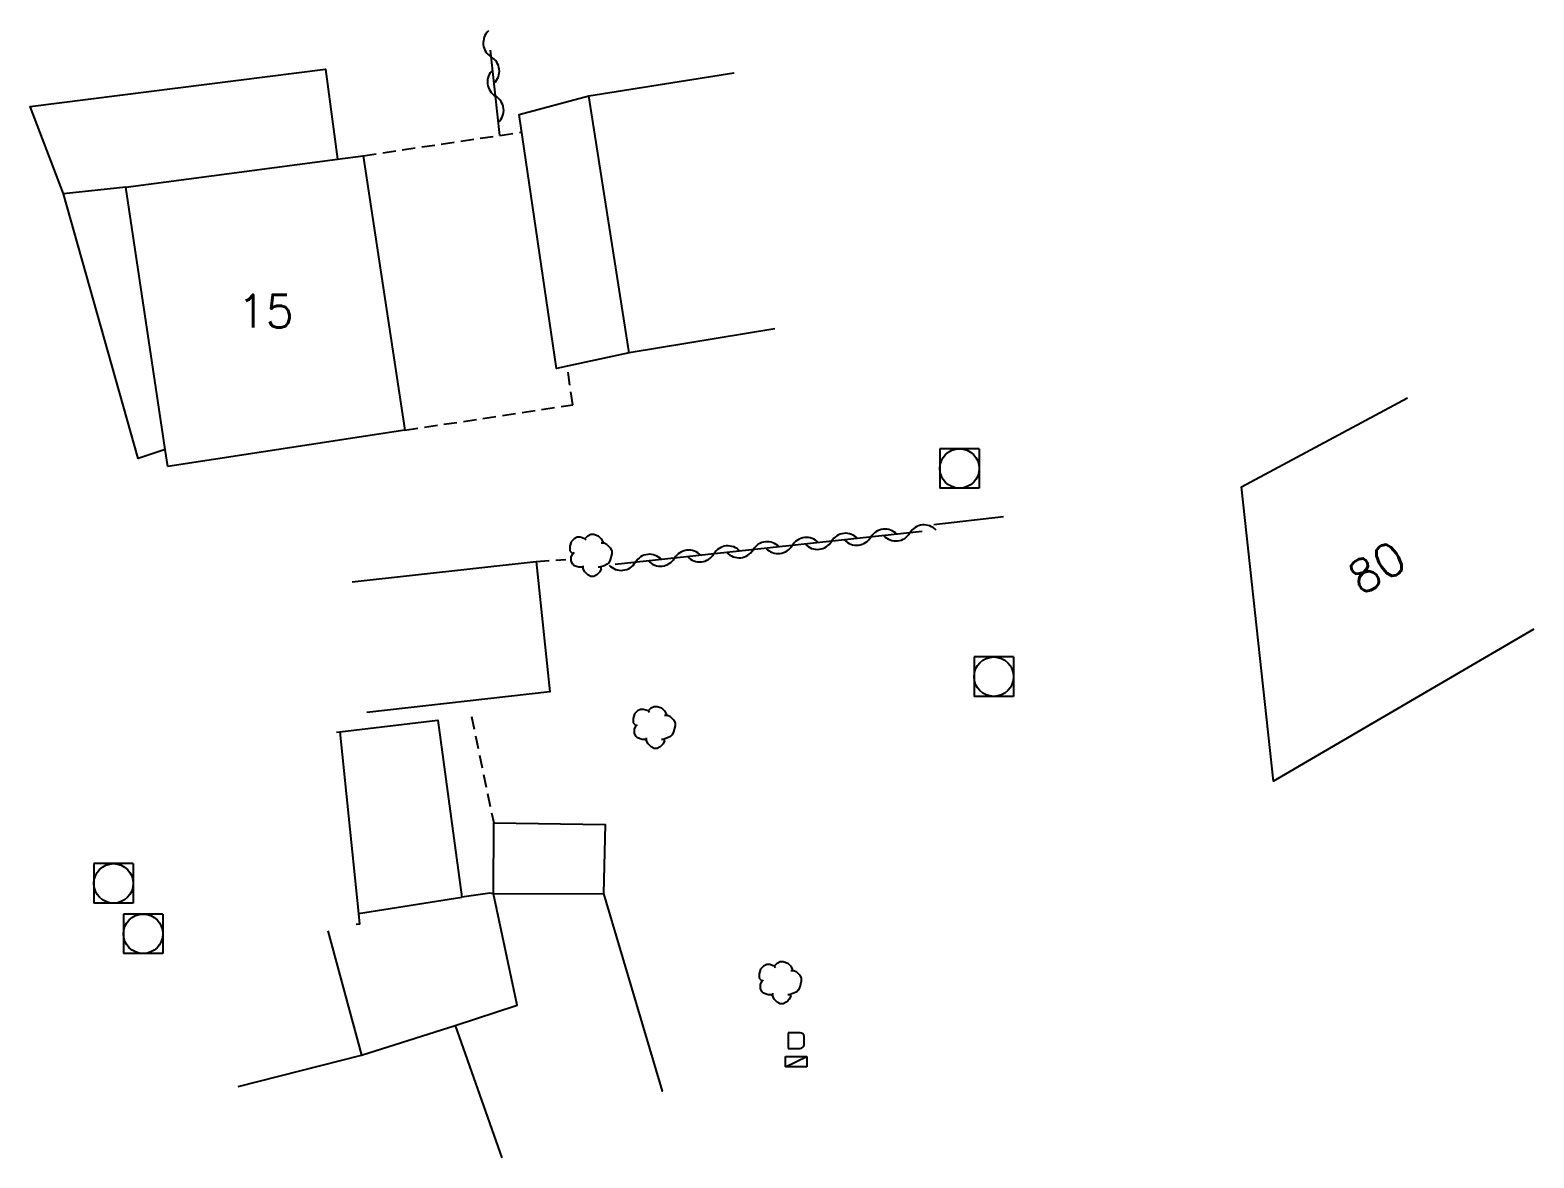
# Model space of a CAD drawing. Header units: millimetres. Extents: x 155999 to 157000, y 121000 to 121826.
# Drawn here: x 156858.7 to 156915.9, y 121588.7 to 121631.6 of the extents above; entities that cross this region are included whole.
import ezdxf
from ezdxf.enums import TextEntityAlignment as Align

# ---------------------------------------------------------------- set-up
doc = ezdxf.new("R2010")
doc.units = ezdxf.units.MM
doc.linetypes.add('DASHED', pattern=[0.75, 0.5, -0.25])
doc.layers.get('0').update_dxf_attribs({"linetype": 'CONTINUOUS'})
for name, color, linetype in [('W0014', 7, 'CONTINUOUS'), ('W0100', 7, 'CONTINUOUS'), ('W0101', 7, 'CONTINUOUS'), ('W0104', 1, 'CONTINUOUS'), ('W0112', 1, 'DASHED'), ('W0300', 7, 'CONTINUOUS'), ('W0310', 3, 'CONTINUOUS'), ('W0420', 7, 'CONTINUOUS'), ('W0438', 7, 'CONTINUOUS'), ('W0991', 7, 'CONTINUOUS'), ('W1102', 7, 'CONTINUOUS')]:
    doc.layers.add(name, color=color, linetype=linetype)
doc.styles.get("Standard").update_dxf_attribs({"font": 'romans.shx', "width": 0.85})

# ---------------------------------------------------------------- blocks, each defined once
blk = doc.blocks.new('T420')
for p, q in [((0.75, 0.75), (-0.75, 0.75)), ((-0.75, 0.75), (-0.75, -0.75)), ((0.75, 0.75), (0.75, -0.75)), ((0.75, -0.75), (-0.75, -0.75))]:
    blk.add_line(p, q)
blk.add_ellipse((0, 0), major_axis=(-0.53, 0.53), ratio=1, start_param=3.926991, end_param=10.210176)
blk = doc.blocks.new('T300')
for p, q in [((-0.686, 0.629), (-0.8, 0.514)), ((-0.571, 0.686), (-0.686, 0.629)), ((-0.457, 0.686), (-0.571, 0.686)), ((-0.286, 0.629), (-0.457, 0.686)), ((-0.286, 0.629), (-0.171, 0.743)), ((-0.229, 0.571), (-0.286, 0.629)), ((-0.171, 0.743), (-0.057, 0.8)), ((-0.057, 0.8), (0.057, 0.8)), ((0.057, 0.8), (0.229, 0.743)), ((0.229, 0.743), (0.343, 0.629)), ((0.343, 0.629), (0.4, 0.514)), ((-0.8, 0.514), (-0.857, 0.343)), ((-0.857, 0.343), (-0.857, 0.171)), ((-0.857, 0.171), (-0.743, 0.057)), ((-0.8, -0.057), (-0.743, 0.057)), ((-0.743, 0.057), (-0.686, 0.114)), ((0.457, 0.457), (0.343, 0.457)), ((0.4, 0.514), (0.4, 0.457)), ((0.571, 0.4), (0.457, 0.457)), ((0.571, 0.4), (0.686, 0.286)), ((0.686, 0.286), (0.743, 0.171)), ((0.743, 0.057), (0.686, -0.171)), ((0.743, 0.171), (0.743, 0.057)), ((-0.8, -0.171), (-0.8, -0.057)), ((-0.8, -0.229), (-0.8, -0.171)), ((-0.743, -0.343), (-0.8, -0.229)), ((-0.686, -0.4), (-0.743, -0.343)), ((-0.514, -0.457), (-0.686, -0.4)), ((-0.4, -0.457), (-0.514, -0.457)), ((-0.4, -0.457), (-0.343, -0.457)), ((-0.343, -0.457), (-0.343, -0.4)), ((-0.343, -0.514), (-0.343, -0.457)), ((-0.286, -0.629), (-0.343, -0.514)), ((0.286, -0.457), (0.229, -0.457)), ((0.457, -0.4), (0.286, -0.457)), ((0.343, -0.514), (0.286, -0.629)), ((0.343, -0.514), (0.343, -0.457)), ((0.571, -0.343), (0.457, -0.4)), ((0.629, -0.286), (0.571, -0.343)), ((0.686, -0.171), (0.629, -0.286)), ((-0.171, -0.743), (-0.286, -0.629)), ((-0.057, -0.8), (-0.171, -0.743)), ((0.057, -0.8), (-0.057, -0.8)), ((0.171, -0.743), (0.057, -0.8)), ((0.229, -0.686), (0.171, -0.743)), ((0.286, -0.629), (0.229, -0.686))]:
    blk.add_line(p, q)
blk = doc.blocks.new('T438')
for p, q in [((0.15, 1.1), (-0.3, 1.1)), ((-0.3, 1.1), (-0.3, 0.5)), ((0.3, 0.65), (0.3, 0.95)), ((-0.4, 0.2), (0.4, 0.2)), ((-0.4, -0.2), (-0.4, 0.2)), ((-0.3, 0.5), (0.15, 0.5)), ((0.4, 0.2), (0.4, -0.2))]:
    blk.add_line(p, q)
at = {"flags": 128}
for points in [[(-0.4, -0.2), (0.4, 0.2)], [(0.4, -0.2), (-0.4, -0.2)]]:
    blk.add_lwpolyline(points, dxfattribs=at)
for centre, major_axis, start_param, end_param in [((0.15, 0.95), (0.106, -0.106), 0.785398, 2.356194), ((0.15, 0.65), (0.106, 0.106), 3.926991, 5.497787)]:
    blk.add_ellipse(centre, major_axis=major_axis, ratio=1, start_param=start_param, end_param=end_param)
blk = doc.blocks.new('t310o')
at = {"color": 0, "linetype": 'Continuous'}
for centre, start, end in [((-0.5, 0.375), 216.8699, 323.1304), ((0.5, -0.375), 36.8699, 143.1303)]:
    blk.add_arc(centre, 0.625, start, end, dxfattribs=at)

msp = doc.modelspace()

# ---------------------------------------------------------------- linework, layer by layer
at = {"layer": 'W0014'}
msp.add_lwpolyline([(156893.108, 121612.793), (156895.756, 121613.098)], dxfattribs=at)
at = {"layer": 'W0100', "flags": 128}
msp.add_lwpolyline([(156915.919, 121608.812), (156906.015, 121603.034), (156904.799, 121614.232), (156911.108, 121617.61)], dxfattribs=at)
at = {"layer": 'W0101'}
for points in [[(156887.058, 121620.235), (156881.519, 121619.324), (156879.995, 121629.098), (156885.5, 121629.963), (156885.5, 121629.963)], [(156870.991, 121610.614), (156877.985, 121611.394), (156878.51, 121606.437), (156871.545, 121605.645)], [(156870.402, 121604.907), (156870.523, 121604.919), (156871.233, 121598.01), (156871.274, 121597.605), (156871.14, 121597.593)], [(156870.072, 121597.353), (156871.344, 121592.617)], [(156871.344, 121592.617), (156874.913, 121593.747), (156876.688, 121588.714)]]:
    msp.add_lwpolyline(points, dxfattribs=at)
msp.add_lwpolyline([(156863.983, 121614.997), (156863.886, 121615.647), (156862.395, 121625.627), (156870.436, 121626.688), (156871.414, 121626.817), (156873.001, 121616.379)], close=True, dxfattribs=at)
at = {"layer": 'W0104'}
for points in [[(156860.021, 121625.368), (156858.749, 121628.682), (156869.975, 121630.107), (156870.436, 121626.688)], [(156881.519, 121619.324), (156878.761, 121618.724), (156877.337, 121628.385), (156879.995, 121629.098)], [(156862.395, 121625.627), (156860.021, 121625.368)], [(156863.886, 121615.647), (156862.854, 121615.309), (156860.021, 121625.368)], [(156870.523, 121604.919), (156874.249, 121605.358), (156875.166, 121598.634)], [(156876.365, 121598.76), (156876.375, 121601.453), (156880.617, 121601.395), (156880.551, 121598.773)], [(156874.913, 121593.747), (156877.267, 121594.52), (156876.365, 121598.76)], [(156876.365, 121598.76), (156876.222, 121598.775), (156875.166, 121598.634)], [(156876.365, 121598.76), (156880.551, 121598.773)], [(156876.365, 121598.76), (156876.365, 121598.76)], [(156880.551, 121598.773), (156882.781, 121591.255), (156882.781, 121591.255)], [(156871.233, 121598.01), (156875.166, 121598.634)]]:
    msp.add_lwpolyline(points, dxfattribs=at)
at = {"layer": 'W0112'}
for points in [[(156871.414, 121626.817), (156877.436, 121627.713)], [(156879.383, 121617.349), (156879.17, 121618.794)], [(156873.001, 121616.379), (156879.383, 121617.349)], [(156877.985, 121611.394), (156879.111, 121611.469)], [(156875.528, 121605.5), (156876.375, 121601.453)]]:
    msp.add_lwpolyline(points, dxfattribs=at)
at = {"layer": 'W0310'}
for points in [[(156876.61, 121627.59), (156876.253, 121630.833)], [(156892.661, 121612.526), (156880.989, 121611.274)]]:
    msp.add_lwpolyline(points, dxfattribs=at)
at = {"layer": 'W1102'}
msp.add_lwpolyline([(156866.664, 121591.426), (156871.344, 121592.617)], dxfattribs=at)

# ---------------------------------------------------------------- block references
at = {"layer": 'W0300'}
for p in [(156880.12, 121611.625), (156882.529, 121605.083), (156887.322, 121595.376)]:
    msp.add_blockref('T300', p, dxfattribs=at)
at = {"layer": 'W0310'}
for p, rotation in [((156876.282, 121630.572), 96.27680474185682), ((156876.446, 121629.081), 96.27680474185682), ((156889.216, 121612.156), 186.1224364918712), ((156890.707, 121612.316), 186.1224364918712), ((156892.199, 121612.476), 186.1224364918712), ((156883.25, 121611.517), 186.1224364918712), ((156884.742, 121611.677), 186.1224364918712), ((156886.233, 121611.836), 186.1224364918712), ((156887.724, 121611.996), 186.1224364918712), ((156881.759, 121611.357), 186.1224364918712)]:
    msp.add_blockref('t310o', p, dxfattribs=dict(at, rotation=rotation))
at = {"layer": 'W0420'}
for p in [(156894.082, 121614.929), (156895.385, 121607.011), (156861.923, 121599.153), (156863.045, 121597.236)]:
    msp.add_blockref('T420', p, dxfattribs=at)
at = {"layer": 'W0438'}
msp.add_blockref('T438', (156887.872, 121592.375), dxfattribs=at)

# ---------------------------------------------------------------- texts
at = {"layer": 'W0991'}
msp.add_text('15', height=1.25, dxfattribs=at).set_placement((156867.706, 121620.907), align=Align.MIDDLE_CENTER)
msp.add_text('80', height=1.25, rotation=31.084, dxfattribs=at).set_placement((156909.352, 121610.073))

doc.saveas('drawing.dxf')
